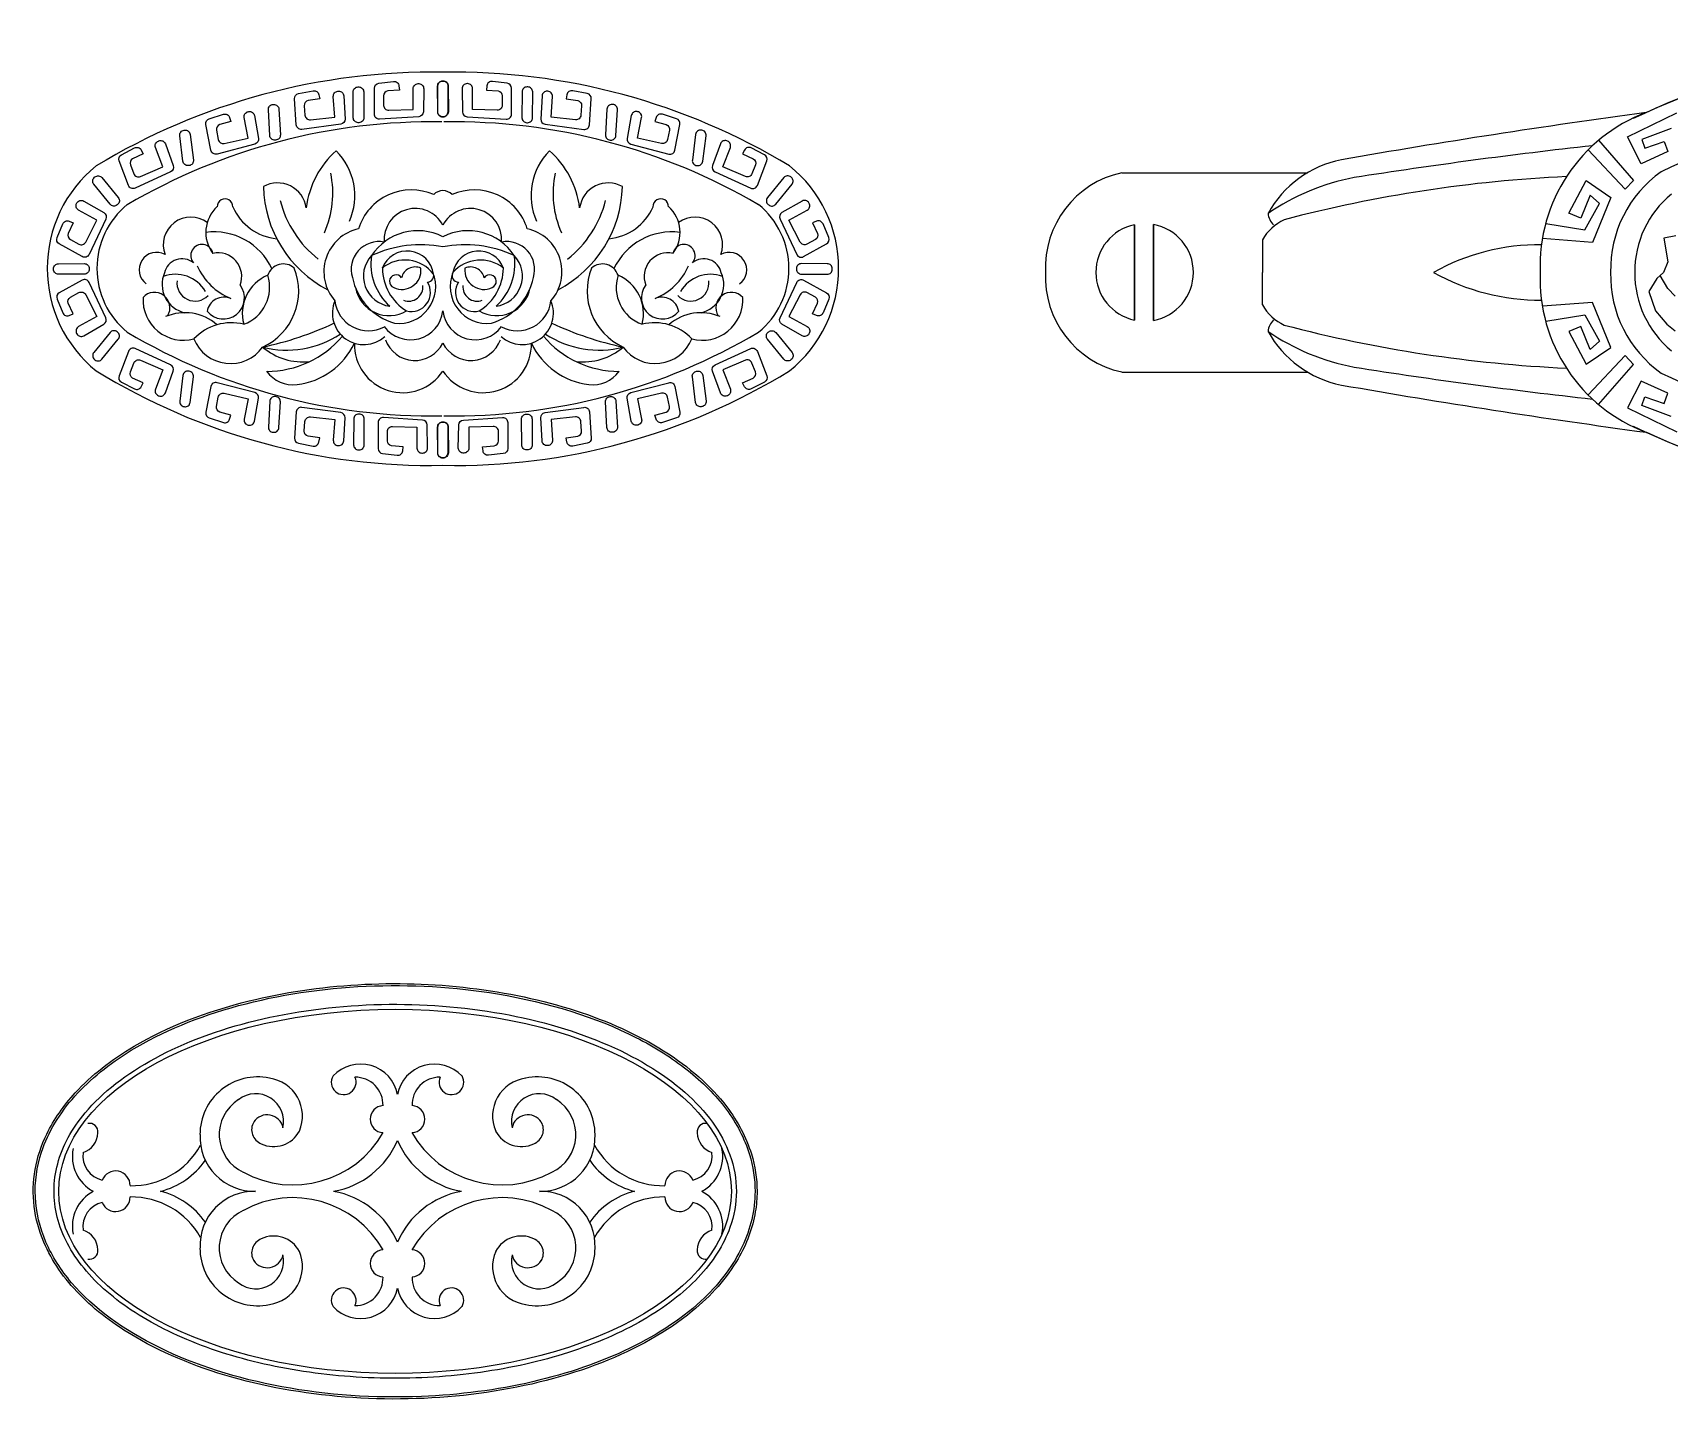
# Model space of a CAD drawing. Header units: millimetres. Extents: x -159347 to -158123, y -76894 to -75818.
# Drawn here: x -158363 to -158249, y -76183.8 to -76088.6 of the extents above; entities that cross this region are included whole.
import ezdxf

# ---------------------------------------------------------------- set-up
doc = ezdxf.new("R2010")
doc.units = ezdxf.units.MM
doc.header["$LTSCALE"] = 2
doc.header["$MEASUREMENT"] = 0
doc.layers.get('0').update_dxf_attribs({"linetype": 'CONTINUOUS'})

# ---------------------------------------------------------------- blocks, each defined once
blk = doc.blocks.new('A$C7E674BF8')
at = {"color": 0, "lineweight": -3}
for centre, radius, start, end in [((22.47, 20.71), 2.62, 10.8856, 136.9926), ((27.61, 20.71), 2.62, 43.0074, 169.1144), ((15.3, 18.42), 4.02, 78.3215, 180), ((15.76, 19.71), 2.66, 336.6522, 82.2477), ((21.29, 22.06), 0.862, 149.6167, 24.3047), ((22.11, 20.5), 1.92, 358.0806, 91.0017), ((27.97, 20.5), 1.92, 88.9983, 181.9194), ((28.79, 22.06), 0.862, 155.6953, 30.3833), ((34.32, 19.71), 2.66, 97.7523, 203.3478), ((34.78, 18.42), 4.02, 0, 101.6785), ((15.49, 18.41), 2.87, 121.885, 245.5064), ((15.17, 19.32), 1.94, 347.152, 128.1692), ((34.91, 19.32), 1.94, 51.8308, 192.848), ((34.59, 18.41), 2.87, 294.4936, 58.115), ((15.96, 18.66), 1.13, 11.7397, 145.7169), ((24.08, 19.49), 0.943, 93.2985, 266.7065), ((26, 19.49), 0.943, 273.2935, 86.7015), ((34.12, 18.66), 1.13, 34.2831, 168.2603), ((2.72, 18.55), 1.44, 287.0775, 359.3766), ((3.59, 18.62), 0.577, 351.5315, 102.45), ((15.08, 18.26), 3.8, 177.6687, 271.1706), ((17.77, 22.12), 7.21, 241.2637, 330.3081), ((15.92, 18.76), 1.04, 148.6863, 249.2839), ((16.42, 19.6), 2.02, 244.464, 332.2013), ((32.31, 22.12), 7.21, 209.6919, 298.7363), ((33.66, 19.6), 2.02, 207.7987, 295.536), ((34.16, 18.76), 1.04, 290.7161, 31.3137), ((35, 18.26), 3.8, 268.8294, 2.3313), ((46.49, 18.62), 0.577, 77.55, 188.4685), ((47.36, 18.55), 1.44, 180.6234, 252.9225), ((5.12, 16.89), 2.73, 168.0927, 242.337), ((4.86, 16.93), 1.73, 171.882, 257.1826), ((6.51, 20.38), 5.52, 269.0809, 330.7253), ((19.54, 20.36), 5.98, 280.099, 336.8546), ((30.54, 20.36), 5.98, 203.1454, 259.901), ((43.57, 20.38), 5.52, 209.2747, 270.9191), ((45.22, 16.93), 1.73, 282.8174, 8.118), ((44.96, 16.89), 2.73, 297.663, 11.9073), ((7.14, 19.8), 5.52, 284.6894, 324.9055), ((42.94, 19.8), 5.52, 215.0945, 255.3106), ((5.41, 14.87), 1.01, 359.2495, 158.4604), ((44.67, 14.87), 1.01, 21.5396, 180.7505), ((5.12, 12.05), 2.73, 117.663, 191.9073), ((4.86, 12), 1.73, 102.8174, 188.118), ((5.41, 14.06), 1.01, 201.5396, 0.7505), ((6.51, 8.56), 5.52, 29.2747, 90.9191), ((7.14, 9.13), 5.52, 35.0945, 75.3106), ((15.08, 10.67), 3.8, 88.8294, 182.3313), ((17.77, 6.81), 7.21, 29.6919, 118.7363), ((19.54, 8.58), 5.98, 23.1454, 79.901), ((30.54, 8.58), 5.98, 100.099, 156.8546), ((32.31, 6.81), 7.21, 61.2637, 150.3081), ((35, 10.67), 3.8, 357.6687, 91.1706), ((42.94, 9.13), 5.52, 104.6894, 144.9055), ((43.57, 8.56), 5.52, 89.0809, 150.7253), ((44.67, 14.06), 1.01, 179.2495, 338.4604), ((45.22, 12), 1.73, 351.882, 77.1826), ((44.96, 12.05), 2.73, 348.0927, 62.337), ((15.49, 10.52), 2.87, 114.4936, 238.115), ((34.59, 10.52), 2.87, 301.885, 65.5064), ((2.72, 10.38), 1.44, 0.6234, 72.9225), ((47.36, 10.38), 1.44, 107.0775, 179.3766), ((3.59, 10.31), 0.577, 257.55, 8.4685), ((15.3, 10.52), 4.02, 180, 281.6785), ((15.92, 10.18), 1.04, 110.7161, 211.3137), ((16.42, 9.33), 2.02, 27.7987, 115.536), ((15.76, 9.22), 2.66, 277.7523, 23.3478), ((24.08, 9.44), 0.943, 93.2935, 266.7015), ((26, 9.44), 0.943, 273.2985, 86.7065), ((34.32, 9.22), 2.66, 156.6522, 262.2477), ((33.66, 9.33), 2.02, 64.464, 152.2013), ((34.78, 10.52), 4.02, 258.3215, 360), ((34.16, 10.18), 1.04, 328.6863, 69.2839), ((46.49, 10.31), 0.577, 171.5315, 282.45), ((15.17, 9.61), 1.94, 231.8308, 12.848), ((15.96, 10.27), 1.13, 214.2831, 348.2603), ((34.91, 9.61), 1.94, 167.152, 308.1692), ((34.12, 10.27), 1.13, 191.7397, 325.7169), ((22.11, 8.44), 1.92, 268.9983, 1.9194), ((27.97, 8.44), 1.92, 178.0806, 271.0017), ((21.29, 6.87), 0.862, 335.6953, 210.3833), ((22.47, 8.22), 2.62, 223.0074, 349.1144), ((27.61, 8.22), 2.62, 190.8856, 316.9926), ((28.79, 6.87), 0.862, 329.6167, 204.3047)]:
    blk.add_arc(centre, radius, start, end, dxfattribs=at)
blk.add_ellipse((25.21, 14.47), major_axis=(-23.42, 0), ratio=0.541465, dxfattribs=at)
for points, knots in [([(0, 14.47), (0, 13.59), (0.13, 12.71), (0.75, 10.71), (1.34, 9.6), (3.22, 7.11), (4.72, 5.8), (8.3, 3.55), (10.38, 2.61), (14.95, 1.14), (17.43, 0.61), (22.56, 0), (25.2, -0.08), (30.41, 0.23), (32.98, 0.61), (38.36, 1.94), (41.1, 3.01), (44.99, 5.31), (46.37, 6.39), (48.3, 8.49), (48.97, 9.46), (49.85, 11.27), (50.13, 12.1), (50.43, 13.8), (50.45, 14.66), (50.24, 16.37), (50.01, 17.21), (49.11, 19.33), (48.26, 20.55), (46.09, 22.77), (44.77, 23.76), (41.18, 25.85), (38.74, 26.84), (33.41, 28.27), (30.53, 28.71), (24.67, 29.03), (21.69, 28.89), (15.99, 28.06), (13.27, 27.36), (8.4, 25.45), (6.25, 24.25), (3.19, 21.73), (2.1, 20.51), (0.72, 18.13), (0.31, 17.03), (0.04, 15.42), (0, 14.94), (0, 14.47)], [0, 0, 0, 0, 0.164659, 0.164659, 0.388822, 0.388822, 0.711022, 0.711022, 1.033221, 1.033221, 1.355421, 1.355421, 1.677621, 1.677621, 1.999821, 1.999821, 2.40016, 2.40016, 2.67943, 2.67943, 2.885083, 2.885083, 3.046256, 3.046256, 3.207428, 3.207428, 3.368601, 3.368601, 3.629243, 3.629243, 3.889885, 3.889885, 4.252035, 4.252035, 4.614186, 4.614186, 4.976336, 4.976336, 5.338486, 5.338486, 5.700637, 5.700637, 5.97819, 5.97819, 6.193839, 6.193839, 6.283185, 6.283185, 6.283185, 6.283185]), ([(0.14, 14.47), (0.14, 13.6), (0.27, 12.74), (0.87, 10.79), (1.42, 9.73), (2.89, 7.76), (3.8, 6.85), (5.91, 5.18), (7.11, 4.42), (11.21, 2.34), (14.52, 1.31), (21.03, 0.22), (24.15, 0.04), (30.3, 0.32), (33.33, 0.78), (38.9, 2.29), (41.45, 3.34), (45.12, 5.58), (46.45, 6.65), (48.58, 9.03), (49.37, 10.34), (50.17, 12.76), (50.32, 13.82), (50.21, 15.94), (49.96, 17), (49.1, 19), (48.49, 19.95), (46.23, 22.61), (44.13, 24.13), (39.12, 26.58), (36.21, 27.51), (29.97, 28.66), (26.65, 28.89), (20.73, 28.65), (18.11, 28.31), (13.19, 27.17), (10.89, 26.38), (6.83, 24.41), (5.06, 23.23), (2.53, 20.79), (1.63, 19.59), (0.45, 17.08), (0.14, 15.78), (0.14, 14.47)], [0, 0, 0, 0, 0.165244, 0.165244, 0.382629, 0.382629, 0.600014, 0.600014, 0.817399, 0.817399, 1.273001, 1.273001, 1.65387, 1.65387, 2.034739, 2.034739, 2.415608, 2.415608, 2.690673, 2.690673, 2.965737, 2.965737, 3.168159, 3.168159, 3.37058, 3.37058, 3.573002, 3.573002, 3.977845, 3.977845, 4.382688, 4.382688, 4.787531, 4.787531, 5.115229, 5.115229, 5.442928, 5.442928, 5.770627, 5.770627, 6.033111, 6.033111, 6.283185, 6.283185, 6.283185, 6.283185]), ([(1.44, 14.47), (1.44, 13.61), (1.59, 12.76), (2.45, 10.37), (3.53, 8.88), (6.55, 6.23), (8.5, 5.06), (13.01, 3.17), (15.57, 2.45), (21, 1.55), (23.86, 1.37), (29.52, 1.56), (32.32, 1.94), (37.5, 3.2), (39.88, 4.09), (43.93, 6.28), (45.59, 7.57), (47.73, 10.12), (48.38, 11.31), (49.04, 13.78), (49.05, 15.04), (48.43, 17.51), (47.79, 18.71), (45.96, 20.95), (44.75, 21.99), (41.88, 23.84), (40.2, 24.66), (36.51, 26), (34.49, 26.52), (30.26, 27.25), (28.06, 27.45), (23.63, 27.52), (21.41, 27.38), (17.12, 26.78), (15.05, 26.31), (11.23, 25.08), (9.48, 24.32), (6.43, 22.56), (5.12, 21.56), (3.07, 19.38), (2.32, 18.2), (1.59, 16.16), (1.44, 15.31), (1.44, 14.47)], [0, 0, 0, 0, 0.19202, 0.19202, 0.552459, 0.552459, 0.912898, 0.912898, 1.273337, 1.273337, 1.633776, 1.633776, 1.994215, 1.994215, 2.354654, 2.354654, 2.715093, 2.715093, 2.99655, 2.99655, 3.278008, 3.278008, 3.559466, 3.559466, 3.840924, 3.840924, 4.122382, 4.122382, 4.40384, 4.40384, 4.685298, 4.685298, 4.966755, 4.966755, 5.248213, 5.248213, 5.529671, 5.529671, 5.811129, 5.811129, 6.092587, 6.092587, 6.283185, 6.283185, 6.283185, 6.283185])]:
    blk.add_open_spline(points, degree=3, knots=knots, dxfattribs=at)
blk = doc.blocks.new('lc-24')
at = {"color": 0, "lineweight": -3}
for points in [[(122699.97, 13282.8), (122699.85, 13282.8, -0.414214), (122698.85, 13283.8), (122698.82, 13289, -0.414214), (122699.82, 13290), (122699.94, 13290, -0.414214), (122700.94, 13289), (122700.97, 13283.8, -0.414214)], [(122716.71, 13291.6), (122716.84, 13291.6, -0.414214), (122717.84, 13290.6), (122717.87, 13285.4, -0.414214), (122716.87, 13284.4), (122716.74, 13284.4, -0.414214), (122715.74, 13285.4), (122715.71, 13290.6, -0.414214)], [(122716.89, 13291.6), (122716.77, 13291.6, 0.414214), (122715.77, 13290.6), (122715.74, 13285.4, 0.414214), (122716.74, 13284.4), (122716.87, 13284.4, 0.414214), (122717.87, 13285.4), (122717.89, 13290.6, 0.414214)], [(122733.63, 13282.8), (122733.76, 13282.8, 0.414214), (122734.76, 13283.8), (122734.79, 13289, 0.414214), (122733.79, 13290), (122733.66, 13290, 0.414214), (122732.66, 13289), (122732.63, 13283.8, 0.414214)], [(122683.13, 13279.28), (122683.01, 13279.28, -0.414214), (122681.96, 13280.22), (122681.66, 13285.41, -0.414214), (122682.6, 13286.46), (122682.73, 13286.47, -0.414214), (122683.78, 13285.52), (122684.08, 13280.33, -0.414214)], [(122750.48, 13279.28), (122750.6, 13279.28, 0.414214), (122751.65, 13280.22), (122751.95, 13285.41, 0.414214), (122751.01, 13286.46), (122750.88, 13286.47, 0.414214), (122749.83, 13285.52), (122749.53, 13280.33, 0.414214)], [(122665.71, 13274.17), (122665.59, 13274.15, -0.414214), (122664.47, 13275.02), (122663.81, 13280.18, -0.414214), (122664.68, 13281.29), (122664.8, 13281.31, -0.414214), (122665.92, 13280.44), (122666.58, 13275.28, -0.414214)], [(122767.9, 13274.17), (122768.02, 13274.15, 0.414214), (122769.14, 13275.02), (122769.8, 13280.18, 0.414214), (122768.93, 13281.29), (122768.8, 13281.31, 0.414214), (122767.69, 13280.44), (122767.03, 13275.28, 0.414214)], [(122651.3, 13266.3), (122651.21, 13266.22, -0.414214), (122649.8, 13266.37), (122646.5, 13270.39, -0.414214), (122646.65, 13271.8), (122646.75, 13271.88, -0.414214), (122648.16, 13271.73), (122651.45, 13267.71, -0.414214)], [(122782.31, 13266.3), (122782.4, 13266.22, 0.414214), (122783.81, 13266.37), (122787.1, 13270.39, 0.414214), (122786.96, 13271.8), (122786.86, 13271.88, 0.414214), (122785.45, 13271.73), (122782.16, 13267.71, 0.414214)], [(122645.61, 13253.49), (122645.61, 13253.61, 0.414214), (122644.61, 13254.61), (122639.41, 13254.64, 0.414214), (122638.41, 13253.64), (122638.41, 13253.52, 0.414214), (122639.41, 13252.52), (122644.61, 13252.49, 0.414214)], [(122788, 13253.49), (122788, 13253.61, -0.414214), (122789, 13254.61), (122794.2, 13254.64, -0.414214), (122795.2, 13253.64), (122795.2, 13253.52, -0.414214), (122794.2, 13252.52), (122789, 13252.49, -0.414214)], [(122651.3, 13240.61), (122651.21, 13240.69, 0.414214), (122649.8, 13240.54), (122646.5, 13236.52, 0.414214), (122646.65, 13235.12), (122646.75, 13235.04, 0.414214), (122648.16, 13235.18), (122651.45, 13239.21, 0.414214)], [(122782.31, 13240.61), (122782.4, 13240.69, -0.414214), (122783.81, 13240.54), (122787.1, 13236.52, -0.414214), (122786.96, 13235.12), (122786.86, 13235.04, -0.414214), (122785.45, 13235.18), (122782.16, 13239.21, -0.414214)], [(122665.71, 13232.75), (122665.59, 13232.76, 0.414214), (122664.47, 13231.89), (122663.81, 13226.74, 0.414214), (122664.68, 13225.62), (122664.8, 13225.61, 0.414214), (122665.92, 13226.48), (122666.58, 13231.64, 0.414214)], [(122767.9, 13232.75), (122768.02, 13232.76, -0.414214), (122769.14, 13231.89), (122769.8, 13226.74, -0.414214), (122768.93, 13225.62), (122768.8, 13225.61, -0.414214), (122767.69, 13226.48), (122767.03, 13231.64, -0.414214)], [(122683.13, 13227.63), (122683.01, 13227.64, 0.414214), (122681.96, 13226.69), (122681.66, 13221.5, 0.414214), (122682.6, 13220.45), (122682.73, 13220.44, 0.414214), (122683.78, 13221.39), (122684.08, 13226.58, 0.414214)], [(122750.48, 13227.63), (122750.6, 13227.64, -0.414214), (122751.65, 13226.69), (122751.95, 13221.5, -0.414214), (122751.01, 13220.45), (122750.88, 13220.44, -0.414214), (122749.83, 13221.39), (122749.53, 13226.58, -0.414214)], [(122699.89, 13224.12), (122699.76, 13224.12, 0.414214), (122698.76, 13223.12), (122698.73, 13217.92, 0.414214), (122699.73, 13216.92), (122699.86, 13216.92, 0.414214), (122700.86, 13217.92), (122700.89, 13223.12, 0.414214)], [(122733.72, 13224.12), (122733.85, 13224.12, -0.414214), (122734.85, 13223.12), (122734.88, 13217.92, -0.414214), (122733.88, 13216.92), (122733.75, 13216.92, -0.414214), (122732.75, 13217.92), (122732.72, 13223.12, -0.414214)], [(122716.71, 13222.93), (122716.84, 13222.93, -0.414214), (122717.84, 13221.93), (122717.87, 13216.73, -0.414214), (122716.87, 13215.73), (122716.74, 13215.73, -0.414214), (122715.74, 13216.73), (122715.71, 13221.93, -0.414214)], [(122716.89, 13222.93), (122716.77, 13222.93, 0.414214), (122715.77, 13221.93), (122715.74, 13216.73, 0.414214), (122716.74, 13215.73), (122716.87, 13215.73, 0.414214), (122717.87, 13216.73), (122717.89, 13221.93, 0.414214)]]:
    blk.add_lwpolyline(points, format="xyb", close=True, dxfattribs=at)
for points in [[(122711.58, 13285.45), (122711.58, 13289.65, -0.415624), (122712.59, 13290.65), (122712.7, 13290.65, -0.41751), (122713.7, 13289.64), (122713.62, 13284.97, -0.390621), (122712.68, 13283.99), (122704.82, 13283.48, -0.433161), (122703.75, 13284.48), (122703.75, 13289.76, -0.380977), (122704.64, 13290.75), (122707.61, 13291.09, -0.414214), (122708.72, 13290.21), (122708.82, 13289.36), (122706.47, 13289.2, 0.371225), (122705.62, 13288.21), (122705.62, 13286.28, 0.423057), (122706.66, 13285.28), (122711.58, 13285.45)], [(122722.03, 13285.45), (122722.03, 13289.65, 0.415624), (122721.02, 13290.65), (122720.9, 13290.65, 0.41751), (122719.91, 13289.64), (122719.99, 13284.97, 0.390621), (122720.92, 13283.99), (122728.79, 13283.48, 0.433161), (122729.85, 13284.48), (122729.85, 13289.76, 0.380977), (122728.97, 13290.75), (122726, 13291.09, 0.414214), (122724.89, 13290.21), (122724.79, 13289.36), (122727.14, 13289.2, -0.371225), (122727.99, 13288.21), (122727.98, 13286.28, -0.423057), (122726.95, 13285.28), (122722.03, 13285.45)], [(122695.03, 13283.87), (122694.73, 13288.07, -0.415624), (122695.67, 13289.14), (122695.78, 13289.14, -0.41751), (122696.85, 13288.2), (122697.09, 13283.54, -0.390621), (122696.23, 13282.5), (122688.42, 13281.44, -0.433161), (122687.29, 13282.36), (122686.92, 13287.63, -0.380977), (122687.73, 13288.68), (122690.67, 13289.23, -0.414214), (122691.84, 13288.43), (122692, 13287.58), (122689.67, 13287.26, 0.371225), (122688.89, 13286.21), (122689.03, 13284.29, 0.423057), (122690.12, 13283.37), (122695.03, 13283.87)], [(122738.58, 13283.87), (122738.87, 13288.07, 0.415624), (122737.94, 13289.14), (122737.82, 13289.14, 0.41751), (122736.76, 13288.2), (122736.51, 13283.54, 0.390621), (122737.38, 13282.5), (122745.19, 13281.44, 0.433161), (122746.32, 13282.36), (122746.69, 13287.63, 0.380977), (122745.88, 13288.68), (122742.94, 13289.23, 0.414214), (122741.77, 13288.43), (122741.61, 13287.58), (122743.94, 13287.26, -0.371225), (122744.72, 13286.21), (122744.58, 13284.29, -0.423057), (122743.48, 13283.37), (122738.58, 13283.87)], [(122677.59, 13279.7), (122676.79, 13283.83, -0.415624), (122677.58, 13285), (122677.7, 13285.03, -0.41751), (122678.87, 13284.22), (122679.68, 13279.62, -0.390621), (122678.95, 13278.48), (122671.33, 13276.48, -0.433161), (122670.09, 13277.26), (122669.08, 13282.44, -0.380977), (122669.76, 13283.58), (122672.61, 13284.49, -0.414214), (122673.87, 13283.83), (122674.13, 13283.01), (122671.86, 13282.41, 0.371225), (122671.21, 13281.28), (122671.58, 13279.39, 0.423057), (122672.79, 13278.6), (122677.59, 13279.7)], [(122756.02, 13279.7), (122756.82, 13283.83, 0.415624), (122756.02, 13285), (122755.91, 13285.03, 0.41751), (122754.74, 13284.22), (122753.93, 13279.62, 0.390621), (122754.66, 13278.48), (122762.28, 13276.48, 0.433161), (122763.52, 13277.26), (122764.52, 13282.44, 0.380977), (122763.84, 13283.58), (122760.99, 13284.49, 0.414214), (122759.74, 13283.83), (122759.48, 13283.01), (122761.75, 13282.41, -0.371225), (122762.4, 13281.28), (122762.03, 13279.39, -0.423057), (122760.82, 13278.6), (122756.02, 13279.7)], [(122660.44, 13273.87), (122658.93, 13277.8, -0.415624), (122659.51, 13279.09), (122659.62, 13279.14, -0.41751), (122660.91, 13278.54), (122662.51, 13274.16, -0.390621), (122661.99, 13272.91), (122654.83, 13269.62, -0.433161), (122653.48, 13270.17), (122651.59, 13275.09, -0.380977), (122652.06, 13276.34), (122654.71, 13277.72, -0.414214), (122656.06, 13277.3), (122656.46, 13276.53), (122654.32, 13275.55, 0.371225), (122653.88, 13274.32), (122654.58, 13272.52, 0.423057), (122655.9, 13271.96), (122660.44, 13273.87)], [(122773.17, 13273.87), (122774.68, 13277.8, 0.415624), (122774.1, 13279.09), (122773.99, 13279.14, 0.41751), (122772.69, 13278.54), (122771.1, 13274.16, 0.390621), (122771.62, 13272.91), (122778.78, 13269.62, 0.433161), (122780.13, 13270.17), (122782.02, 13275.09, 0.380977), (122781.55, 13276.34), (122778.9, 13277.72, 0.414214), (122777.55, 13277.3), (122777.15, 13276.53), (122779.29, 13275.55, -0.371225), (122779.72, 13274.32), (122779.03, 13272.52, -0.423057), (122777.71, 13271.96), (122773.17, 13273.87)], [(122647.12, 13263.14), (122643.44, 13265.18, -0.415624), (122643.05, 13266.54), (122643.11, 13266.65, -0.41751), (122644.48, 13267.02), (122648.53, 13264.69, -0.390621), (122648.93, 13263.4), (122645.56, 13256.27, -0.433161), (122644.17, 13255.83), (122639.56, 13258.38, -0.380977), (122639.12, 13259.64), (122640.26, 13262.4, -0.414214), (122641.56, 13262.95), (122642.36, 13262.62), (122641.36, 13260.49, 0.371225), (122641.81, 13259.27), (122643.5, 13258.34, 0.423057), (122644.87, 13258.75), (122647.12, 13263.14)], [(122786.49, 13263.14), (122790.17, 13265.18, 0.415624), (122790.55, 13266.54), (122790.5, 13266.65, 0.41751), (122789.12, 13267.02), (122785.08, 13264.69, 0.390621), (122784.68, 13263.4), (122788.05, 13256.27, 0.433161), (122789.44, 13255.83), (122794.05, 13258.38, 0.380977), (122794.49, 13259.64), (122793.35, 13262.4, 0.414214), (122792.04, 13262.95), (122791.25, 13262.62), (122792.25, 13260.49, -0.371225), (122791.79, 13259.27), (122790.11, 13258.34, -0.423057), (122788.73, 13258.75), (122786.49, 13263.14)], [(122647.12, 13243.77), (122643.44, 13241.73, 0.415624), (122643.05, 13240.37), (122643.11, 13240.27, 0.41751), (122644.48, 13239.89), (122648.53, 13242.22, 0.390621), (122648.93, 13243.52), (122645.56, 13250.64, 0.433161), (122644.17, 13251.09), (122639.56, 13248.53, 0.380977), (122639.12, 13247.27), (122640.26, 13244.51, 0.414214), (122641.56, 13243.97), (122642.36, 13244.29), (122641.36, 13246.42, -0.371225), (122641.81, 13247.65), (122643.5, 13248.58, -0.423057), (122644.87, 13248.16), (122647.12, 13243.77)], [(122786.49, 13243.77), (122790.17, 13241.73, -0.415624), (122790.55, 13240.37), (122790.5, 13240.27, -0.41751), (122789.12, 13239.89), (122785.08, 13242.22, -0.390621), (122784.68, 13243.52), (122788.05, 13250.64, -0.433161), (122789.44, 13251.09), (122794.05, 13248.53, -0.380977), (122794.49, 13247.27), (122793.35, 13244.51, -0.414214), (122792.04, 13243.97), (122791.25, 13244.29), (122792.25, 13246.42, 0.371225), (122791.79, 13247.65), (122790.11, 13248.58, 0.423057), (122788.73, 13248.16), (122786.49, 13243.77)], [(122660.44, 13233.04), (122658.93, 13229.11, 0.415624), (122659.51, 13227.82), (122659.62, 13227.78, 0.41751), (122660.91, 13228.37), (122662.51, 13232.76, 0.390621), (122661.99, 13234.01), (122654.83, 13237.3, 0.433161), (122653.48, 13236.75), (122651.59, 13231.82, 0.380977), (122652.06, 13230.58), (122654.71, 13229.19, 0.414214), (122656.06, 13229.62), (122656.46, 13230.38), (122654.32, 13231.37, -0.371225), (122653.88, 13232.6), (122654.58, 13234.4, -0.423057), (122655.9, 13234.96), (122660.44, 13233.04)], [(122773.17, 13233.04), (122774.68, 13229.11, -0.415624), (122774.1, 13227.82), (122773.99, 13227.78, -0.41751), (122772.69, 13228.37), (122771.1, 13232.76, -0.390621), (122771.62, 13234.01), (122778.78, 13237.3, -0.433161), (122780.13, 13236.75), (122782.02, 13231.82, -0.380977), (122781.55, 13230.58), (122778.9, 13229.19, -0.414214), (122777.55, 13229.62), (122777.15, 13230.38), (122779.29, 13231.37, 0.371225), (122779.72, 13232.6), (122779.03, 13234.4, 0.423057), (122777.71, 13234.96), (122773.17, 13233.04)], [(122677.59, 13227.21), (122676.79, 13223.08, 0.415624), (122677.58, 13221.91), (122677.7, 13221.89, 0.41751), (122678.87, 13222.7), (122679.68, 13227.29, 0.390621), (122678.95, 13228.43), (122671.33, 13230.43, 0.433161), (122670.09, 13229.65), (122669.08, 13224.48, 0.380977), (122669.76, 13223.33), (122672.61, 13222.43, 0.414214), (122673.87, 13223.08), (122674.13, 13223.9), (122671.86, 13224.5, -0.371225), (122671.21, 13225.64), (122671.58, 13227.53, -0.423057), (122672.79, 13228.31), (122677.59, 13227.21)], [(122756.02, 13227.21), (122756.82, 13223.08, -0.415624), (122756.02, 13221.91), (122755.91, 13221.89, -0.41751), (122754.74, 13222.7), (122753.93, 13227.29, -0.390621), (122754.66, 13228.43), (122762.28, 13230.43, -0.433161), (122763.52, 13229.65), (122764.52, 13224.48, -0.380977), (122763.84, 13223.33), (122760.99, 13222.43, -0.414214), (122759.74, 13223.08), (122759.48, 13223.9), (122761.75, 13224.5, 0.371225), (122762.4, 13225.64), (122762.03, 13227.53, 0.423057), (122760.82, 13228.31), (122756.02, 13227.21)], [(122695.03, 13223.04), (122694.73, 13218.85, 0.415624), (122695.67, 13217.78), (122695.78, 13217.77, 0.41751), (122696.85, 13218.72), (122697.09, 13223.38, 0.390621), (122696.23, 13224.42), (122688.42, 13225.47, 0.433161), (122687.29, 13224.55), (122686.92, 13219.29, 0.380977), (122687.73, 13218.24), (122690.67, 13217.69, 0.414214), (122691.84, 13218.49), (122692, 13219.33), (122689.67, 13219.65, -0.371225), (122688.89, 13220.7), (122689.03, 13222.62, -0.423057), (122690.12, 13223.55), (122695.03, 13223.04)], [(122710.83, 13221.47), (122710.83, 13217.26, 0.415624), (122711.83, 13216.26), (122711.95, 13216.26, 0.41751), (122712.94, 13217.28), (122712.86, 13221.95, 0.390621), (122711.93, 13222.93), (122704.06, 13223.43, 0.433161), (122703, 13222.43), (122703, 13217.16, 0.380977), (122703.88, 13216.17), (122706.85, 13215.82, 0.414214), (122707.96, 13216.7), (122708.06, 13217.56), (122705.71, 13217.72, -0.371225), (122704.86, 13218.71), (122704.87, 13220.63, -0.423057), (122705.9, 13221.63), (122710.83, 13221.47)], [(122722.78, 13221.47), (122722.78, 13217.26, -0.415624), (122721.78, 13216.26), (122721.66, 13216.26, -0.41751), (122720.67, 13217.28), (122720.74, 13221.95, -0.390621), (122721.68, 13222.93), (122729.55, 13223.43, -0.433161), (122730.61, 13222.43), (122730.61, 13217.16, -0.380977), (122729.72, 13216.17), (122726.75, 13215.82, -0.414214), (122725.65, 13216.7), (122725.55, 13217.56), (122727.89, 13217.72, 0.371225), (122728.74, 13218.71), (122728.74, 13220.63, 0.423057), (122727.71, 13221.63), (122722.78, 13221.47)], [(122738.58, 13223.04), (122738.87, 13218.85, -0.415624), (122737.94, 13217.78), (122737.82, 13217.77, -0.41751), (122736.76, 13218.72), (122736.51, 13223.38, -0.390621), (122737.38, 13224.42), (122745.19, 13225.47, -0.433161), (122746.32, 13224.55), (122746.69, 13219.29, -0.380977), (122745.88, 13218.24), (122742.94, 13217.69, -0.414214), (122741.77, 13218.49), (122741.61, 13219.33), (122743.94, 13219.65, 0.371225), (122744.72, 13220.7), (122744.58, 13222.62, 0.423057), (122743.48, 13223.55), (122738.58, 13223.04)]]:
    blk.add_lwpolyline(points, format="xyb", dxfattribs=at)
for centre, radius, start, end in [((122714.33, 13164.72), 128.42, 88.896, 121.6217), ((122719.28, 13164.72), 128.42, 58.3783, 91.104), ((122714.47, 13163.61), 119.54, 88.9729, 120.7992), ((122719.14, 13163.61), 119.54, 59.2008, 91.0271), ((122686.7, 13270.21), 6.69, 83.7506, 143.5339), ((122685.62, 13262.19), 14.78, 25.3386, 82.9794), ((122708.7, 13268.77), 9.72, 33.4604, 181.4826), ((122724.91, 13268.77), 9.72, 358.5174, 146.5396), ((122747.98, 13262.19), 14.78, 97.0206, 154.6614), ((122746.91, 13270.21), 6.69, 36.4661, 96.2494), ((122663.5, 13253.55), 26.35, 128.7899, 180.3093), ((122681.32, 13254.26), 19.93, 40.1228, 89.9923), ((122752.29, 13254.26), 19.93, 90.0077, 139.8772), ((122770.11, 13253.55), 26.35, 359.6907, 51.2101), ((122674.04, 13264.69), 7.94, 35.5202, 158.1421), ((122688.53, 13259.99), 12.29, 83.1155, 130.7593), ((122685.35, 13250.3), 19.61, 56.6278, 104.3141), ((122711.16, 13265.71), 6.29, 26.1851, 160.3676), ((122722.45, 13265.71), 6.29, 19.6324, 153.8149), ((122748.25, 13250.3), 19.61, 75.6859, 123.3722), ((122745.08, 13259.99), 12.29, 49.2407, 96.8845), ((122759.56, 13264.69), 7.94, 21.8579, 144.4798), ((122663.5, 13253.55), 16.35, 128.7899, 180.3093), ((122664.56, 13259.78), 8.15, 74.9568, 183.3128), ((122674.19, 13274.75), 10.34, 223.3967, 284.0735), ((122666.99, 13205.14), 65.57, 64.8297, 78.1015), ((122675.35, 13258.01), 12.41, 338.1395, 65.4914), ((122700.89, 13262.47), 6.34, 48.3369, 203.1054), ((122710.28, 13261.27), 6.57, 6.6956, 143.3671), ((122723.33, 13261.27), 6.57, 36.6329, 173.3044), ((122732.72, 13262.47), 6.34, 336.8946, 131.6631), ((122766.62, 13205.14), 65.57, 101.8985, 115.1703), ((122758.25, 13258.01), 12.41, 114.5086, 201.8605), ((122759.42, 13274.75), 10.34, 255.9265, 316.6033), ((122769.05, 13259.78), 8.15, 356.6872, 105.0432), ((122770.11, 13253.55), 16.35, 359.6907, 51.2101), ((122658.74, 13261.37), 3.1, 221.7591, 31.9539), ((122664.82, 13272.19), 9.81, 246.8351, 311.2795), ((122672.59, 13259.4), 4.25, 322.2976, 140.5074), ((122684.75, 13262.54), 8.33, 164.8103, 247.3299), ((122674.03, 13257.29), 7.89, 341.9437, 70.1965), ((122701.77, 13259.26), 6.76, 61.3909, 173.8513), ((122710.46, 13252.86), 12.13, 106.4199, 168.4456), ((122706, 13256.06), 6.92, 59.681, 168.9889), ((122707.9, 13257.1), 7.45, 337.7179, 96.739), ((122725.7, 13257.1), 7.45, 83.261, 202.2821), ((122727.61, 13256.06), 6.92, 11.0111, 120.319), ((122723.15, 13252.86), 12.13, 11.5544, 73.5801), ((122731.83, 13259.26), 6.76, 6.1487, 118.6091), ((122759.58, 13257.29), 7.89, 109.8035, 198.0563), ((122748.86, 13262.54), 8.33, 292.6701, 15.1897), ((122761.01, 13259.4), 4.25, 39.4926, 217.7024), ((122768.78, 13272.19), 9.81, 228.7205, 293.1649), ((122774.87, 13261.37), 3.1, 148.0461, 318.2409), ((122666.07, 13256.7), 5.82, 102.4043, 203.8695), ((122666.9, 13256.39), 3.65, 43.7881, 186.8714), ((122672.73, 13262.71), 3.46, 190.0213, 293.2557), ((122701.64, 13254.13), 8.81, 138.4248, 258.0456), ((122706.86, 13255.04), 6.07, 97.0898, 223.2188), ((122713.67, 13252.59), 11.36, 131.7272, 188.5815), ((122714.94, 13253.25), 10.33, 121.7985, 179.1749), ((122709.91, 13257.18), 2.88, 353.9341, 110.8543), ((122710.44, 13258.3), 3.85, 327.1541, 104.2194), ((122723.17, 13258.3), 3.85, 75.7806, 212.8459), ((122723.7, 13257.18), 2.88, 69.1457, 186.0659), ((122718.67, 13253.25), 10.33, 0.8251, 58.2015), ((122726.75, 13255.04), 6.07, 316.7812, 82.9102), ((122719.94, 13252.59), 11.36, 351.4185, 48.2728), ((122731.96, 13254.13), 8.81, 281.9544, 41.5752), ((122760.88, 13262.71), 3.46, 246.7443, 349.9787), ((122766.71, 13256.39), 3.65, 353.1286, 136.2119), ((122767.53, 13256.7), 5.82, 336.1305, 77.5957), ((122659.16, 13253.75), 3.52, 126.4015, 298.9978), ((122662.91, 13261.73), 7.08, 249.9393, 329.1415), ((122678.93, 13247.8), 12.68, 112.4226, 156.1209), ((122671.54, 13255.06), 4.74, 257.0024, 21.5875), ((122704.73, 13236.39), 24.08, 117.5132, 178.5683), ((122707.38, 13256.07), 1.32, 111.616, 326.9203), ((122708.58, 13253.88), 3.81, 353.1483, 116.2899), ((122725.03, 13253.88), 3.81, 63.7101, 186.8517), ((122726.23, 13256.07), 1.32, 213.0797, 68.384), ((122728.88, 13236.39), 24.08, 1.4317, 62.4868), ((122762.06, 13255.06), 4.74, 158.4125, 282.9976), ((122754.68, 13247.8), 12.68, 23.8791, 67.5774), ((122770.69, 13261.73), 7.08, 210.8585, 290.0607), ((122774.45, 13253.75), 3.52, 241.0022, 53.5985), ((122663.5, 13253.37), 26.35, 179.6907, 231.2101), ((122663.5, 13253.37), 16.35, 179.6907, 231.2101), ((122664.27, 13255.1), 3.59, 192.0066, 309.8322), ((122670.77, 13258.89), 12.78, 262.318, 335.1226), ((122684.69, 13255.88), 3.32, 198.2208, 311.1582), ((122703.93, 13253.66), 5.6, 163.0546, 280.8762), ((122709.23, 13259.25), 7.46, 231.6435, 318.1876), ((122709.58, 13255.26), 5.31, 200.449, 349.3821), ((122711.2, 13255.95), 2.78, 192.4187, 294.7618), ((122713.65, 13254.9), 1.31, 331.4041, 88.6839), ((122719.96, 13254.9), 1.31, 91.3161, 208.5959), ((122724.43, 13259.01), 7.23, 217.5059, 309.2106), ((122724, 13255.32), 5.36, 187.6632, 339.0533), ((122722.41, 13255.95), 2.78, 245.2382, 347.5813), ((122729.68, 13253.66), 5.6, 259.1238, 16.9454), ((122748.92, 13255.88), 3.32, 228.8418, 341.7792), ((122762.84, 13258.89), 12.78, 204.8774, 277.682), ((122769.34, 13255.1), 3.59, 230.1678, 347.9934), ((122770.11, 13253.37), 16.35, 308.7899, 0.3093), ((122770.11, 13253.37), 26.35, 308.7899, 0.3093), ((122666.03, 13248.68), 5.54, 159.0504, 306.7127), ((122668.28, 13250.89), 2.25, 139.7004, 348.5202), ((122676.06, 13246.22), 7, 142.8835, 227.9606), ((122704.91, 13234.67), 21.46, 127.9506, 166.2359), ((122712.38, 13272.31), 23.62, 245.0957, 280.7986), ((122711.76, 13257.04), 11.17, 213.4066, 296.8314), ((122721.23, 13272.31), 23.62, 259.2014, 294.9043), ((122721.85, 13257.04), 11.17, 243.1686, 326.5934), ((122728.7, 13234.67), 21.46, 13.7641, 52.0494), ((122757.55, 13246.22), 7, 312.0394, 37.1165), ((122765.33, 13250.89), 2.25, 191.4798, 40.2996), ((122767.57, 13248.68), 5.54, 233.2873, 20.9496), ((122684.42, 13236.71), 10.83, 95.6018, 156.369), ((122711.25, 13247.67), 6.28, 175.5324, 332.0735), ((122722.36, 13247.67), 6.28, 207.9265, 4.4676), ((122749.18, 13236.71), 10.83, 23.631, 84.3982), ((122675.15, 13238.36), 19.48, 347.8995, 23.9503), ((122686.26, 13238.8), 12.79, 315.1487, 23.7736), ((122710.44, 13248.76), 11.11, 197.0003, 293.9402), ((122723.17, 13248.76), 11.11, 246.0598, 342.9997), ((122747.34, 13238.8), 12.79, 156.2264, 224.8513), ((122758.45, 13238.36), 19.48, 156.0497, 192.1005), ((122714.72, 13345.55), 121.6, 239.6371, 270.8891), ((122672.94, 13241.02), 1.57, 178.7281, 1.2719), ((122683.51, 13242.07), 5.82, 240.7348, 352.1186), ((122707.44, 13243.5), 18.3, 187.0193, 228.6037), ((122718.88, 13345.55), 121.6, 269.1109, 300.3629), ((122726.17, 13243.5), 18.3, 311.3963, 352.9807), ((122750.1, 13242.07), 5.82, 187.8814, 299.2652), ((122760.67, 13241.02), 1.57, 178.7281, 1.2719), ((122716.8, 13240.33), 2.53, 222.805, 317.195), ((122714.56, 13344.26), 130.31, 238.7675, 270.9846), ((122719.04, 13344.26), 130.31, 269.0154, 301.2325)]:
    blk.add_arc(centre, radius, start, end, dxfattribs=at)
blk = doc.blocks.new('A$C2AE26787')
at = {"color": 0, "lineweight": -3}
for p, q in [((39.698, 10.946), (38.261, 11.644)), ((38.423, 11.193), (39.285, 10.87)), ((38.626, 10.811), (38.525, 10.515)), ((38.525, 10.515), (39.301, 10.16)), ((39.19, 10.618), (38.626, 10.811)), ((39.285, 10.87), (39.19, 10.618)), ((39.301, 10.16), (39.698, 10.946)), ((40.541, 10.844), (39.526, 9.677)), ((39.768, 9.418), (40.847, 10.564)), ((39.526, 9.677), (39.768, 9.418)), ((40.906, 9.67), (40.186, 9.179)), ((41.407, 8.714), (40.906, 9.67)), ((54.447, 9.897), (49.032, 9.897)), ((40.186, 9.179), (40.723, 7.868)), ((40.514, 8.997), (40.787, 9.242)), ((40.787, 9.242), (41.061, 8.569)), ((38.556, 8.497), (38.304, 8.7)), ((40.942, 8.232), (40.514, 8.997)), ((41.061, 8.569), (41.407, 8.714)), ((38.88, 8.113), (38.556, 8.497)), ((39.072, 7.55), (38.88, 8.113)), ((42.085, 8.419), (40.942, 8.232)), ((53.526, 8.392), (53.526, 5.592)), ((53.526, 5.592), (53.526, 8.392)), ((54.076, 8.383), (54.076, 5.6)), ((54.076, 5.6), (54.076, 8.383)), ((38.307, 7.686), (38.523, 7.462)), ((40.723, 7.868), (42.18, 7.98)), ((50.347, 7.941), (50.347, 6.992)), ((38.523, 7.462), (38.748, 7.083)), ((38.652, 6.999), (38.844, 7.167)), ((38.844, 7.167), (39.072, 7.55)), ((38.518, 6.686), (38.652, 6.999)), ((38.638, 5.99), (38.518, 6.686)), ((50.347, 6.043), (50.347, 6.992)), ((38.29, 5.93), (38.638, 5.99)), ((40.186, 4.805), (40.723, 6.116)), ((40.942, 5.751), (40.514, 4.987)), ((40.723, 6.116), (42.18, 6.003)), ((42.085, 5.565), (40.942, 5.751)), ((40.787, 4.741), (41.061, 5.415)), ((41.407, 5.269), (40.906, 4.313)), ((41.061, 5.415), (41.407, 5.269)), ((40.906, 4.313), (40.186, 4.805)), ((40.514, 4.987), (40.787, 4.741)), ((39.526, 4.307), (39.768, 4.565)), ((40.541, 3.139), (39.526, 4.307)), ((39.768, 4.565), (40.847, 3.42)), ((38.525, 3.468), (39.301, 3.823)), ((39.301, 3.823), (39.698, 3.038)), ((54.447, 4.087), (49.032, 4.087)), ((38.626, 3.173), (38.525, 3.468)), ((39.19, 3.365), (38.626, 3.173)), ((39.285, 3.114), (39.19, 3.365)), ((39.698, 3.038), (38.261, 2.339)), ((38.423, 2.791), (39.285, 3.114))]:
    blk.add_line(p, q, dxfattribs=at)
for centre, radius, start, end in [((28.336, -12.295), 26.279, 65.7021, 115.2158), ((28.336, -12.295), 26.279, 64.7842, 114.2979), ((28.684, -10.998), 23.206, 64.3874, 90.8577), ((7.409, -222.512), 236.309, 80.09841, 82.28076), ((37.475, 7.189), 4.771, 357.6348, 69.4556), ((24.078, -139.974), 151.576, 81.0455, 83.69657), ((47.419, 7.182), 3.158, 28.9752, 78.5925), ((36.698, 7.074), 3.494, 358.6423, 54.7371), ((39.696, -29.469), 39.293, 75.2377, 87.4007), ((46.414, 3.187), 6.687, 55.7055, 79.1661), ((53.848, 7.136), 2.825, 357.0683, 77.7514), ((36.553, 7.009), 2.936, 359.6608, 50.5576), ((49.68, 8.751), 0.503, 312.2258, 355.47), ((49.107, 7.232), 1.428, 29.7624, 65.1104), ((53.78, 6.992), 1.423, 100.2693, 259.7307), ((53.78, 6.992), 1.423, 100.2693, 259.7307), ((53.78, 6.992), 1.423, 282.0048, 77.9952), ((53.78, 6.992), 1.423, 282.0048, 77.9952), ((42.253, 1.432), 6.367, 60.8333, 90.4202), ((36.553, 6.974), 2.936, 309.4424, 0.3392), ((36.698, 6.909), 3.494, 305.2629, 1.3577), ((37.475, 6.795), 4.771, 290.5444, 2.3652), ((42.253, 12.551), 6.367, 269.5798, 299.1667), ((53.848, 6.847), 2.825, 282.2486, 2.9317), ((49.107, 6.752), 1.428, 294.8896, 330.2376), ((39.696, 43.452), 39.293, 272.5993, 284.7623), ((46.414, 10.796), 6.687, 280.8339, 304.2945), ((47.419, 6.801), 3.158, 281.4075, 331.0248), ((49.68, 5.232), 0.503, 4.53, 47.7742), ((28.684, 24.982), 23.206, 269.1423, 295.6126), ((24.078, 153.957), 151.576, 276.30343, 278.9545), ((7.409, 236.496), 236.309, 277.71924, 279.90159), ((28.336, 26.279), 26.279, 244.7842, 294.2979), ((28.336, 26.279), 26.279, 245.7021, 295.2158)]:
    blk.add_arc(centre, radius, start, end, dxfattribs=at)

msp = doc.modelspace()

# ---------------------------------------------------------------- block references
at = {"color": 0, "lineweight": -3, "rotation": 180}
for name, p, xscale, yscale, zscale in [('A$C2AE26787', (-158157.08, -76088.56), 2.38832375057973, 2.388323750550626, 2.388323750552852), ('lc-24', (-115885.19, -71520.45), 0.3459119496983476, 0.3459119496837957, 0.3459119496855346)]:
    msp.add_blockref(name, p, dxfattribs=dict(at, xscale=xscale, yscale=yscale, zscale=zscale))
msp.add_blockref('A$C7E674BF8', (-158312.52, -76154.8), dxfattribs=at)

doc.saveas('drawing.dxf')
